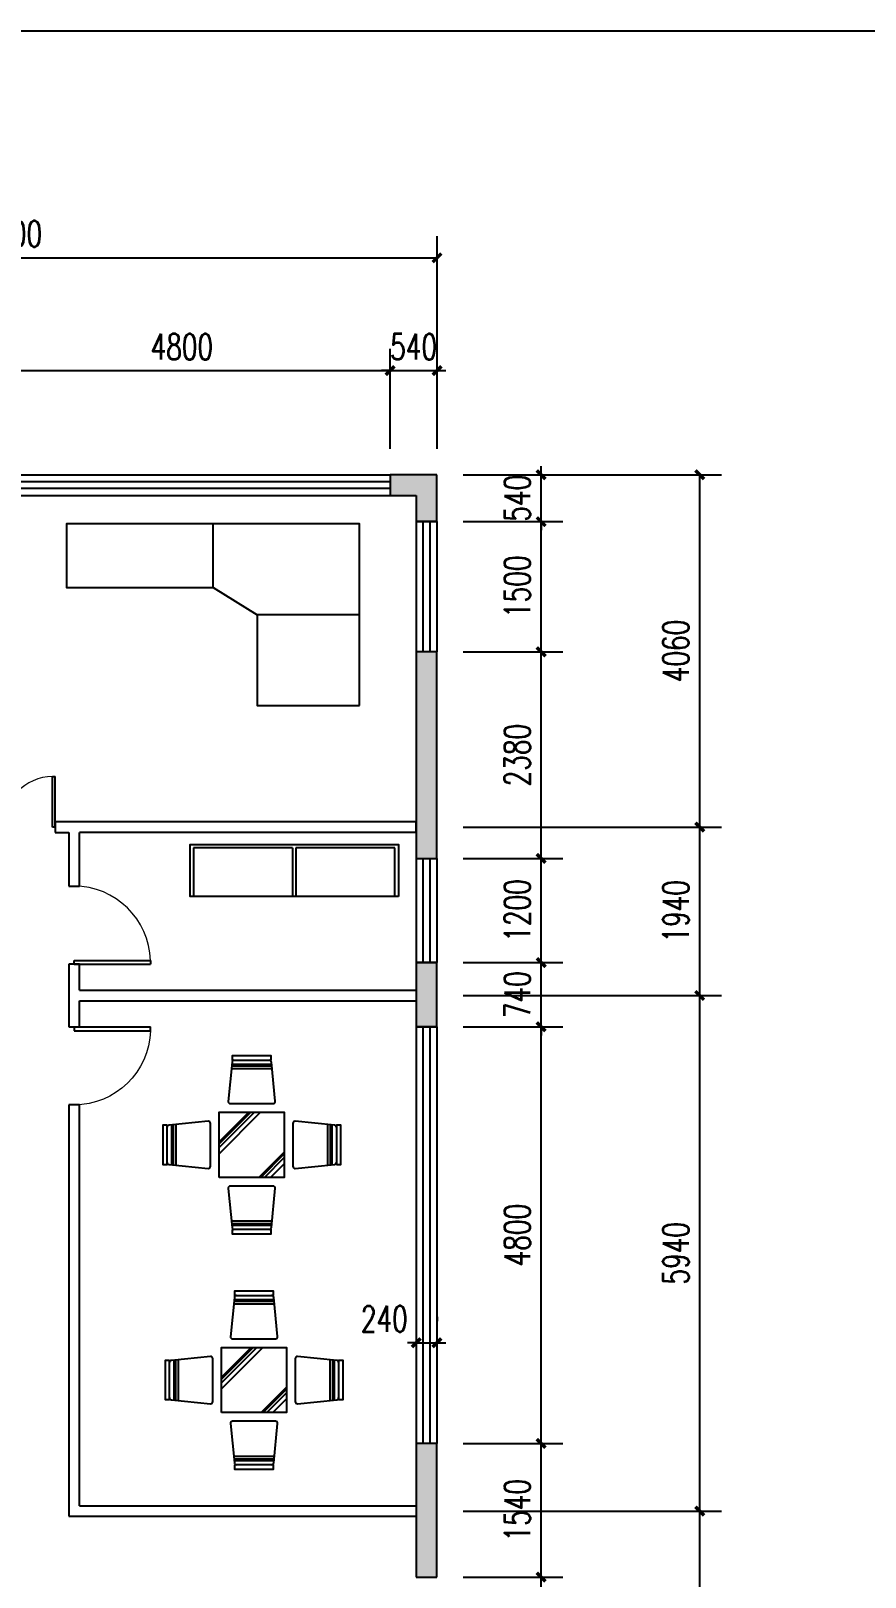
# Model space of a CAD drawing. Extents: x -2142 to 97876, y 173 to 51679.
# Drawn here: x 28379 to 37990, y 33865 to 51679 of the extents above; entities that cross this region are included whole.
import ezdxf

# ---------------------------------------------------------------- set-up
doc = ezdxf.new("R2010")
doc.units = 0
doc.header["$LTSCALE"] = 1000
doc.header["$MEASUREMENT"] = 0
for name, color, linetype in [('edge', 180, 'Continuous'), ('PUB_DIM', 3, 'Continuous'), ('PUB_HATCH', 8, 'Continuous'), ('WALL', 9, 'Continuous'), ('WINDOW', 4, 'Continuous')]:
    doc.layers.add(name, color=color, linetype=linetype)
doc.styles.add('_TCH_DIM_T3', font='SIMPLEX', dxfattribs={"width": 0.705882, "bigfont": 'GBCBIG'})
doc.dimstyles.new('_TCH_ARCH&&100', dxfattribs={"dimtxt": 297.5, "dimasz": 100, "dimexe": 250, "dimexo": 300, "dimgap": 126.25, "dimtad": 1, "dimdec": 0, "dimzin": 0, "dimdsep": 46, "dimtxsty": '_TCH_DIM_T3', "dimblk": 'ARCHTICK', "dimcen": 0.09, "dimclrt": 7, "dimazin": 2, "dimtfac": 1, "dimtdec": 0, "dimtix": 1, "dimtmove": 2, "dimatfit": 3, "dimfxl": 100, "dimtolj": 1, "dimtzin": 0, "dimarcsym": 0})

# ---------------------------------------------------------------- blocks, each defined once
blk = doc.blocks.new('_ArchTick')
at = {"color": 0, "linetype": 'ByBlock', "const_width": 0.4}
blk.add_lwpolyline([(-0.5, -0.5), (0.5, 0.5)], dxfattribs=at)
blk = doc.blocks.new('*D97')
at = {"layer": 'Defpoints', "color": 0, "transparency": 16777216}
for p in [(33058, 46565), (36085, 46565), (33058, 42505)]:
    blk.add_point(p, dxfattribs=at)
at = {"layer": 'PUB_DIM', "color": 0, "lineweight": -2, "transparency": 16777216}
for p, q in [((33358, 46565), (36335, 46565)), ((36085, 42505), (36085, 46565)), ((33358, 42505), (36335, 42505))]:
    blk.add_line(p, q, dxfattribs=at)
at = {"layer": 'PUB_DIM', "color": 0, "lineweight": -2, "transparency": 16777216, "xscale": 100, "yscale": 100, "zscale": 100}
for p, rotation in [((36085, 46565), 90), ((36085, 42505), 270)]:
    blk.add_blockref('_ArchTick', p, dxfattribs=dict(at, rotation=rotation))
at = {"layer": 'PUB_DIM', "color": 7, "transparency": 16777216, "insert": (35810, 44535), "char_height": 297.5, "attachment_point": 5, "rotation": 90, "style": '_TCH_DIM_T3'}
blk.add_mtext('\\A1;4060', dxfattribs=at)
blk = doc.blocks.new('*D98')
at = {"layer": 'Defpoints', "color": 0, "transparency": 16777216}
for p in [(33058, 42505), (36085, 42505), (33058, 40565)]:
    blk.add_point(p, dxfattribs=at)
at = {"layer": 'PUB_DIM', "color": 0, "lineweight": -2, "transparency": 16777216}
for p, q in [((33358, 42505), (36335, 42505)), ((36085, 40565), (36085, 42505)), ((33358, 40565), (36335, 40565))]:
    blk.add_line(p, q, dxfattribs=at)
at = {"layer": 'PUB_DIM', "color": 0, "lineweight": -2, "transparency": 16777216, "xscale": 100, "yscale": 100, "zscale": 100}
for p, rotation in [((36085, 42505), 90), ((36085, 40565), 270)]:
    blk.add_blockref('_ArchTick', p, dxfattribs=dict(at, rotation=rotation))
at = {"layer": 'PUB_DIM', "color": 7, "transparency": 16777216, "insert": (35810, 41535), "char_height": 297.5, "attachment_point": 5, "rotation": 90, "style": '_TCH_DIM_T3'}
blk.add_mtext('\\A1;1940', dxfattribs=at)
blk = doc.blocks.new('*D99')
at = {"layer": 'Defpoints', "color": 0, "transparency": 16777216}
for p in [(33058, 40565), (36085, 40565), (33058, 34625)]:
    blk.add_point(p, dxfattribs=at)
at = {"layer": 'PUB_DIM', "color": 0, "lineweight": -2, "transparency": 16777216}
for p, q in [((33358, 40565), (36335, 40565)), ((36085, 34625), (36085, 40565)), ((33358, 34625), (36335, 34625))]:
    blk.add_line(p, q, dxfattribs=at)
at = {"layer": 'PUB_DIM', "color": 0, "lineweight": -2, "transparency": 16777216, "xscale": 100, "yscale": 100, "zscale": 100}
for p, rotation in [((36085, 40565), 90), ((36085, 34625), 270)]:
    blk.add_blockref('_ArchTick', p, dxfattribs=dict(at, rotation=rotation))
at = {"layer": 'PUB_DIM', "color": 7, "transparency": 16777216, "insert": (35810, 37595), "char_height": 297.5, "attachment_point": 5, "rotation": 90, "style": '_TCH_DIM_T3'}
blk.add_mtext('\\A1;5940', dxfattribs=at)
blk = doc.blocks.new('*D100')
at = {"layer": 'Defpoints', "color": 0, "transparency": 16777216}
for p in [(33058, 34625), (36085, 34625), (33058, 31505)]:
    blk.add_point(p, dxfattribs=at)
at = {"layer": 'PUB_DIM', "color": 0, "lineweight": -2, "transparency": 16777216}
for p, q in [((33358, 34625), (36335, 34625)), ((36085, 31505), (36085, 34625)), ((33358, 31505), (36335, 31505))]:
    blk.add_line(p, q, dxfattribs=at)
at = {"layer": 'PUB_DIM', "color": 0, "lineweight": -2, "transparency": 16777216, "xscale": 100, "yscale": 100, "zscale": 100}
for p, rotation in [((36085, 34625), 90), ((36085, 31505), 270)]:
    blk.add_blockref('_ArchTick', p, dxfattribs=dict(at, rotation=rotation))
at = {"layer": 'PUB_DIM', "color": 7, "transparency": 16777216, "insert": (35810, 33065), "char_height": 297.5, "attachment_point": 5, "rotation": 90, "style": '_TCH_DIM_T3'}
blk.add_mtext('\\A1;3120', dxfattribs=at)
blk = doc.blocks.new('*D110')
at = {"layer": 'Defpoints', "color": 0, "transparency": 16777216}
for p in [(32818, 36565), (33058, 36565), (33058, 36565)]:
    blk.add_point(p, dxfattribs=at)
at = {"layer": 'PUB_DIM', "color": 0, "lineweight": -2, "transparency": 16777216}
for p, q in [((32818, 36865), (32818, 36815)), ((33058, 36865), (33058, 36815)), ((32818, 36565), (32718, 36565)), ((32818, 36565), (33058, 36565)), ((33058, 36565), (33158, 36565))]:
    blk.add_line(p, q, dxfattribs=at)
at = {"layer": 'PUB_DIM', "color": 0, "lineweight": -2, "transparency": 16777216, "xscale": 100, "yscale": 100, "zscale": 100}
blk.add_blockref('_ArchTick', (32818, 36565), dxfattribs=at)
at = {"layer": 'PUB_DIM', "color": 0, "lineweight": -2, "transparency": 16777216, "xscale": 100, "yscale": 100, "zscale": 100, "rotation": 180}
blk.add_blockref('_ArchTick', (33058, 36565), dxfattribs=at)
at = {"layer": 'PUB_DIM', "color": 7, "transparency": 16777216, "insert": (32451, 36840), "char_height": 297.5, "attachment_point": 5, "style": '_TCH_DIM_T3'}
blk.add_mtext('\\A1;240', dxfattribs=at)
blk = doc.blocks.new('*D111')
at = {"layer": 'Defpoints', "color": 0, "transparency": 16777216}
for p in [(33058, 46565), (34258, 46565), (33058, 46025)]:
    blk.add_point(p, dxfattribs=at)
at = {"layer": 'PUB_DIM', "color": 0, "lineweight": -2, "transparency": 16777216}
for p, q in [((33358, 46565), (34508, 46565)), ((34258, 46565), (34258, 46665)), ((34258, 46025), (34258, 46565)), ((33358, 46025), (34508, 46025)), ((34258, 46025), (34258, 45925))]:
    blk.add_line(p, q, dxfattribs=at)
at = {"layer": 'PUB_DIM', "color": 0, "lineweight": -2, "transparency": 16777216, "xscale": 100, "yscale": 100, "zscale": 100}
for p, rotation in [((34258, 46565), 270), ((34258, 46025), 90)]:
    blk.add_blockref('_ArchTick', p, dxfattribs=dict(at, rotation=rotation))
at = {"layer": 'PUB_DIM', "color": 7, "transparency": 16777216, "insert": (33983, 46295), "char_height": 297.5, "attachment_point": 5, "rotation": 90, "style": '_TCH_DIM_T3'}
blk.add_mtext('\\A1;540', dxfattribs=at)
blk = doc.blocks.new('*D112')
at = {"layer": 'Defpoints', "color": 0, "transparency": 16777216}
for p in [(33058, 46025), (34258, 46025), (33058, 44525)]:
    blk.add_point(p, dxfattribs=at)
at = {"layer": 'PUB_DIM', "color": 0, "lineweight": -2, "transparency": 16777216}
for p, q in [((33358, 46025), (34508, 46025)), ((34258, 44525), (34258, 46025)), ((33358, 44525), (34508, 44525))]:
    blk.add_line(p, q, dxfattribs=at)
at = {"layer": 'PUB_DIM', "color": 0, "lineweight": -2, "transparency": 16777216, "xscale": 100, "yscale": 100, "zscale": 100}
for p, rotation in [((34258, 46025), 90), ((34258, 44525), 270)]:
    blk.add_blockref('_ArchTick', p, dxfattribs=dict(at, rotation=rotation))
at = {"layer": 'PUB_DIM', "color": 7, "transparency": 16777216, "insert": (33983, 45275), "char_height": 297.5, "attachment_point": 5, "rotation": 90, "style": '_TCH_DIM_T3'}
blk.add_mtext('\\A1;1500', dxfattribs=at)
blk = doc.blocks.new('*D113')
at = {"layer": 'Defpoints', "color": 0, "transparency": 16777216}
for p in [(33058, 44525), (34258, 44525), (33058, 42145)]:
    blk.add_point(p, dxfattribs=at)
at = {"layer": 'PUB_DIM', "color": 0, "lineweight": -2, "transparency": 16777216}
for p, q in [((33358, 44525), (34508, 44525)), ((34258, 42145), (34258, 44525)), ((33358, 42145), (34508, 42145))]:
    blk.add_line(p, q, dxfattribs=at)
at = {"layer": 'PUB_DIM', "color": 0, "lineweight": -2, "transparency": 16777216, "xscale": 100, "yscale": 100, "zscale": 100}
for p, rotation in [((34258, 44525), 90), ((34258, 42145), 270)]:
    blk.add_blockref('_ArchTick', p, dxfattribs=dict(at, rotation=rotation))
at = {"layer": 'PUB_DIM', "color": 7, "transparency": 16777216, "insert": (33983, 43335), "char_height": 297.5, "attachment_point": 5, "rotation": 90, "style": '_TCH_DIM_T3'}
blk.add_mtext('\\A1;2380', dxfattribs=at)
blk = doc.blocks.new('*D114')
at = {"layer": 'Defpoints', "color": 0, "transparency": 16777216}
for p in [(33058, 42145), (34258, 42145), (33058, 40945)]:
    blk.add_point(p, dxfattribs=at)
at = {"layer": 'PUB_DIM', "color": 0, "lineweight": -2, "transparency": 16777216}
for p, q in [((33358, 42145), (34508, 42145)), ((34258, 40945), (34258, 42145)), ((33358, 40945), (34508, 40945))]:
    blk.add_line(p, q, dxfattribs=at)
at = {"layer": 'PUB_DIM', "color": 0, "lineweight": -2, "transparency": 16777216, "xscale": 100, "yscale": 100, "zscale": 100}
for p, rotation in [((34258, 42145), 90), ((34258, 40945), 270)]:
    blk.add_blockref('_ArchTick', p, dxfattribs=dict(at, rotation=rotation))
at = {"layer": 'PUB_DIM', "color": 7, "transparency": 16777216, "insert": (33983, 41545), "char_height": 297.5, "attachment_point": 5, "rotation": 90, "style": '_TCH_DIM_T3'}
blk.add_mtext('\\A1;1200', dxfattribs=at)
blk = doc.blocks.new('*D115')
at = {"layer": 'Defpoints', "color": 0, "transparency": 16777216}
for p in [(33058, 40945), (34258, 40945), (33058, 40205)]:
    blk.add_point(p, dxfattribs=at)
at = {"layer": 'PUB_DIM', "color": 0, "lineweight": -2, "transparency": 16777216}
for p, q in [((34258, 40945), (34258, 41045)), ((33358, 40945), (34508, 40945)), ((34258, 40205), (34258, 40945)), ((33358, 40205), (34508, 40205)), ((34258, 40205), (34258, 40105))]:
    blk.add_line(p, q, dxfattribs=at)
at = {"layer": 'PUB_DIM', "color": 0, "lineweight": -2, "transparency": 16777216, "xscale": 100, "yscale": 100, "zscale": 100}
for p, rotation in [((34258, 40945), 270), ((34258, 40205), 90)]:
    blk.add_blockref('_ArchTick', p, dxfattribs=dict(at, rotation=rotation))
at = {"layer": 'PUB_DIM', "color": 7, "transparency": 16777216, "insert": (33983, 40575), "char_height": 297.5, "attachment_point": 5, "rotation": 90, "style": '_TCH_DIM_T3'}
blk.add_mtext('\\A1;740', dxfattribs=at)
blk = doc.blocks.new('*D116')
at = {"layer": 'Defpoints', "color": 0, "transparency": 16777216}
for p in [(33058, 40205), (34258, 40205), (33058, 35405)]:
    blk.add_point(p, dxfattribs=at)
at = {"layer": 'PUB_DIM', "color": 0, "lineweight": -2, "transparency": 16777216}
for p, q in [((33358, 40205), (34508, 40205)), ((34258, 35405), (34258, 40205)), ((33358, 35405), (34508, 35405))]:
    blk.add_line(p, q, dxfattribs=at)
at = {"layer": 'PUB_DIM', "color": 0, "lineweight": -2, "transparency": 16777216, "xscale": 100, "yscale": 100, "zscale": 100}
for p, rotation in [((34258, 40205), 90), ((34258, 35405), 270)]:
    blk.add_blockref('_ArchTick', p, dxfattribs=dict(at, rotation=rotation))
at = {"layer": 'PUB_DIM', "color": 7, "transparency": 16777216, "insert": (33983, 37805), "char_height": 297.5, "attachment_point": 5, "rotation": 90, "style": '_TCH_DIM_T3'}
blk.add_mtext('\\A1;4800', dxfattribs=at)
blk = doc.blocks.new('*D117')
at = {"layer": 'Defpoints', "color": 0, "transparency": 16777216}
for p in [(33058, 35405), (34258, 35405), (33058, 33865)]:
    blk.add_point(p, dxfattribs=at)
at = {"layer": 'PUB_DIM', "color": 0, "lineweight": -2, "transparency": 16777216}
for p, q in [((33358, 35405), (34508, 35405)), ((34258, 33865), (34258, 35405)), ((33358, 33865), (34508, 33865))]:
    blk.add_line(p, q, dxfattribs=at)
at = {"layer": 'PUB_DIM', "color": 0, "lineweight": -2, "transparency": 16777216, "xscale": 100, "yscale": 100, "zscale": 100}
for p, rotation in [((34258, 35405), 90), ((34258, 33865), 270)]:
    blk.add_blockref('_ArchTick', p, dxfattribs=dict(at, rotation=rotation))
at = {"layer": 'PUB_DIM', "color": 7, "transparency": 16777216, "insert": (33983, 34635), "char_height": 297.5, "attachment_point": 5, "rotation": 90, "style": '_TCH_DIM_T3'}
blk.add_mtext('\\A1;1540', dxfattribs=at)
blk = doc.blocks.new('*D118')
at = {"layer": 'Defpoints', "color": 0, "transparency": 16777216}
for p in [(33058, 33865), (34258, 33865), (33058, 32265)]:
    blk.add_point(p, dxfattribs=at)
at = {"layer": 'PUB_DIM', "color": 0, "lineweight": -2, "transparency": 16777216}
for p, q in [((33358, 33865), (34508, 33865)), ((34258, 32265), (34258, 33865)), ((33358, 32265), (34508, 32265))]:
    blk.add_line(p, q, dxfattribs=at)
at = {"layer": 'PUB_DIM', "color": 0, "lineweight": -2, "transparency": 16777216, "xscale": 100, "yscale": 100, "zscale": 100}
for p, rotation in [((34258, 33865), 90), ((34258, 32265), 270)]:
    blk.add_blockref('_ArchTick', p, dxfattribs=dict(at, rotation=rotation))
at = {"layer": 'PUB_DIM', "color": 7, "transparency": 16777216, "insert": (33983, 33065), "char_height": 297.5, "attachment_point": 5, "rotation": 90, "style": '_TCH_DIM_T3'}
blk.add_mtext('\\A1;1600', dxfattribs=at)
blk = doc.blocks.new('*D121')
at = {"layer": 'Defpoints', "color": 0, "transparency": 16777216}
for p in [(33058, 49065), (23058, 46565), (33058, 46565)]:
    blk.add_point(p, dxfattribs=at)
at = {"layer": 'PUB_DIM', "color": 0, "lineweight": -2, "transparency": 16777216}
for p, q in [((23058, 46865), (23058, 49315)), ((33058, 46865), (33058, 49315)), ((23058, 49065), (33058, 49065))]:
    blk.add_line(p, q, dxfattribs=at)
at = {"layer": 'PUB_DIM', "color": 0, "lineweight": -2, "transparency": 16777216, "xscale": 100, "yscale": 100, "zscale": 100, "rotation": 180}
blk.add_blockref('_ArchTick', (23058, 49065), dxfattribs=at)
at = {"layer": 'PUB_DIM', "color": 0, "lineweight": -2, "transparency": 16777216, "xscale": 100, "yscale": 100, "zscale": 100}
blk.add_blockref('_ArchTick', (33058, 49065), dxfattribs=at)
at = {"layer": 'PUB_DIM', "color": 7, "transparency": 16777216, "insert": (28058, 49340), "char_height": 297.5, "attachment_point": 5, "style": '_TCH_DIM_T3'}
blk.add_mtext('\\A1;10000', dxfattribs=at)
blk = doc.blocks.new('*D126')
at = {"layer": 'Defpoints', "color": 0, "transparency": 16777216}
for p in [(32518, 47765), (27718, 46565), (32518, 46565)]:
    blk.add_point(p, dxfattribs=at)
at = {"layer": 'PUB_DIM', "color": 0, "lineweight": -2, "transparency": 16777216}
for p, q in [((27718, 46865), (27718, 48015)), ((32518, 46865), (32518, 48015)), ((27718, 47765), (32518, 47765))]:
    blk.add_line(p, q, dxfattribs=at)
at = {"layer": 'PUB_DIM', "color": 0, "lineweight": -2, "transparency": 16777216, "xscale": 100, "yscale": 100, "zscale": 100, "rotation": 180}
blk.add_blockref('_ArchTick', (27718, 47765), dxfattribs=at)
at = {"layer": 'PUB_DIM', "color": 0, "lineweight": -2, "transparency": 16777216, "xscale": 100, "yscale": 100, "zscale": 100}
blk.add_blockref('_ArchTick', (32518, 47765), dxfattribs=at)
at = {"layer": 'PUB_DIM', "color": 7, "transparency": 16777216, "insert": (30118, 48040), "char_height": 297.5, "attachment_point": 5, "style": '_TCH_DIM_T3'}
blk.add_mtext('\\A1;4800', dxfattribs=at)
blk = doc.blocks.new('*D127')
at = {"layer": 'Defpoints', "color": 0, "transparency": 16777216}
for p in [(33058, 47765), (32518, 46565), (33058, 46565)]:
    blk.add_point(p, dxfattribs=at)
at = {"layer": 'PUB_DIM', "color": 0, "lineweight": -2, "transparency": 16777216}
for p, q in [((32518, 46865), (32518, 48015)), ((33058, 46865), (33058, 48015)), ((32518, 47765), (32418, 47765)), ((32518, 47765), (33058, 47765)), ((33058, 47765), (33158, 47765))]:
    blk.add_line(p, q, dxfattribs=at)
at = {"layer": 'PUB_DIM', "color": 0, "lineweight": -2, "transparency": 16777216, "xscale": 100, "yscale": 100, "zscale": 100}
blk.add_blockref('_ArchTick', (32518, 47765), dxfattribs=at)
at = {"layer": 'PUB_DIM', "color": 0, "lineweight": -2, "transparency": 16777216, "xscale": 100, "yscale": 100, "zscale": 100, "rotation": 180}
blk.add_blockref('_ArchTick', (33058, 47765), dxfattribs=at)
at = {"layer": 'PUB_DIM', "color": 7, "transparency": 16777216, "insert": (32788, 48040), "char_height": 297.5, "attachment_point": 5, "style": '_TCH_DIM_T3'}
blk.add_mtext('\\A1;540', dxfattribs=at)
blk = doc.blocks.new('$DorLib2D$00000002')
for p, q in [((-0.5, 0), (-0.5, 0.4875)), ((-0.475, 0.4875), (-0.5, 0.4875)), ((-0.475, 0), (-0.475, 0.4875)), ((0.475, 0), (0.475, 0.4875)), ((0.475, 0.4875), (0.5, 0.4875)), ((0.5, 0), (0.5, 0.4875)), ((-0.5, 0), (-0.475, 0)), ((0.5, 0), (0.475, 0))]:
    blk.add_line(p, q)
at = {"lineweight": 13}
for centre, start, end in [((-0.4875, 0), 0, 88.53072), ((0.4875, 0), 91.46928, 180)]:
    blk.add_arc(centre, 0.4875, start, end, dxfattribs=at)
blk = doc.blocks.new('$DorLib2D$00000001')
for p, q in [((0.45, 0.975), (0.5, 0.975)), ((0.45, 0), (0.45, 0.975)), ((0.5, 0), (0.5, 0.975)), ((0.5, 0), (0.45, 0))]:
    blk.add_line(p, q)
at = {"lineweight": 13}
blk.add_arc((0.475, 0), 0.975, 91.4693, 180, dxfattribs=at)
blk = doc.blocks.new('$TCHSYS$WIN2D')
for p, q in [((-0.5, 0.5), (0.5, 0.5)), ((-0.5, 0.5), (-0.5, -0.5)), ((0.5, 0.5), (0.5, -0.5)), ((0.5, 0.1667), (-0.5, 0.1667)), ((0.5, -0.1667), (-0.5, -0.1667)), ((-0.5, -0.5), (0.5, -0.5))]:
    blk.add_line(p, q)
blk = doc.blocks.new('$plan$00002481')
for p, q in [((1000, 0), (1000, -700)), ((700, -1000), (0, -1000))]:
    blk.add_line(p, q)
blk.add_lwpolyline([(2000, 0), (0, 0), (0, -2000), (700, -2000), (700, -1000), (1000, -700), (2000, -700)], close=True)
blk = doc.blocks.new('$plan$00002676')
for p, q in [((232, 906, 0), (-232, 906, 0)), ((230, 926, 0), (-230, 926, 0)), ((-225, 975, 0), (225, 975, 0)), ((235, 876, 0), (-235, 876, 0)), ((-375, 11, 0), (-11, 375, 0)), ((-375, -31, 0), (31, 375, 0)), ((-375, -102, 0), (102, 375, 0)), ((-375, 33, 0), (-33, 375, 0)), ((-975, -225, 0), (-975, 225, 0)), ((-926, 230, 0), (-926, -230, 0)), ((-906, 232, 0), (-906, -232, 0)), ((-876, 235, 0), (-876, -235, 0)), ((876, -235, 0), (876, 235, 0)), ((906, -232, 0), (906, 232, 0)), ((926, -230, 0), (926, 230, 0)), ((975, 225, 0), (975, -225, 0)), ((83, -375, 0), (375, -83, 0)), ((104, -375, 0), (375, -104, 0)), ((147, -375, 0), (375, -147, 0)), ((217, -375, 0), (375, -217, 0)), ((-235, -876, 0), (235, -876, 0)), ((-232, -906, 0), (232, -906, 0)), ((-230, -926, 0), (230, -926, 0)), ((225, -975, 0), (-225, -975, 0))]:
    blk.add_line(p, q)
at = {"elevation": 0}
for points in [[(225, 975), (225, 1025), (-225, 1025), (-225, 975), (-202, 975, 0.385314), (-227, 952), (-272, 500, 0.414214), (-247, 475), (247, 475, 0.443716), (272, 502), (227, 952, 0.385314), (202, 975), (225, 975)], [(-975, 225), (-1025, 225), (-1025, -225), (-975, -225), (-975, -202, 0.385314), (-952, -227), (-500, -272, 0.414214), (-475, -247), (-475, 247, 0.443716), (-502, 272), (-952, 227, 0.385314), (-975, 202), (-975, 225)], [(975, -225), (1025, -225), (1025, 225), (975, 225), (975, 202, 0.385314), (952, 227), (500, 272, 0.414214), (475, 247), (475, -247, 0.443716), (502, -272), (952, -227, 0.385314), (975, -202), (975, -225)], [(-225, -975), (-225, -1025), (225, -1025), (225, -975), (202, -975, 0.385314), (227, -952), (272, -500, 0.414214), (247, -475), (-247, -475, 0.443716), (-272, -502), (-227, -952, 0.385314), (-202, -975), (-225, -975)]]:
    blk.add_lwpolyline(points, format="xyb", close=True, dxfattribs=at)
blk.add_lwpolyline([(-375, -375), (-375, 375), (375, 375), (375, -375)], close=True, dxfattribs=at)
blk = doc.blocks.new('$plan$00002484')
for p, q in [((1179.72, -40), (40.68, -40)), ((40.68, -40), (40.68, -600)), ((1179.72, -40), (1179.72, -600)), ((2359.44, -40), (1220.4, -40)), ((1220.4, -40), (1220.4, -600)), ((2359.44, -600), (2359.44, -40))]:
    blk.add_line(p, q)
blk.add_lwpolyline([(2400.12, -600), (0, -600), (0, 0), (2400.12, 0)], close=True)

msp = doc.modelspace()

# ---------------------------------------------------------------- hatches: boundary and pattern name
at = {"layer": 'PUB_HATCH'}
for points in [[(33057.6, 46565.2), (32517.6, 46565.2), (32517.6, 46325.2), (32817.6, 46325.2)], [(32817.6, 46325.2), (32817.6, 46025.2), (33057.6, 46025.2), (33057.6, 46565.2)], [(32817.6, 44525.2), (32817.6, 42145.2), (33057.6, 42145.2), (33057.6, 44525.2)], [(32817.6, 40945.2), (32817.6, 40205.2), (33057.6, 40205.2), (33057.6, 40945.2)], [(32817.6, 35405.2), (32817.6, 33865.2), (33057.6, 33865.2), (33057.6, 35405.2)]]:
    msp.add_hatch(color=256, dxfattribs=at).paths.add_polyline_path(points)

# ---------------------------------------------------------------- linework, layer by layer
at = {"layer": 'edge'}
msp.add_lwpolyline([(12276.9, 51678.6), (41994.3, 51678.6), (41994.3, 18802.1), (12276.9, 18802.1)], close=True, dxfattribs=at)
at = {"layer": 'WALL'}
for p, q in [((33057.6, 46565.2), (32517.6, 46565.2)), ((32517.6, 46565.2), (32517.6, 46325.2)), ((33057.6, 46025.2), (33057.6, 46565.2)), ((32517.6, 46325.2), (32817.6, 46325.2)), ((32817.6, 46325.2), (32817.6, 46025.2)), ((32817.6, 46025.2), (33057.6, 46025.2)), ((32817.6, 44525.2), (32817.6, 42145.2)), ((33057.6, 44525.2), (32817.6, 44525.2)), ((33057.6, 42145.2), (33057.6, 44525.2)), ((28817.6, 42565.2), (28657.6, 42565.2)), ((28657.6, 42565.2), (28657.6, 42445.2)), ((28657.6, 42445.2), (28817.6, 42445.2)), ((32817.6, 42565.2), (28817.6, 42565.2)), ((28817.6, 42445.2), (28817.6, 41825.2)), ((32817.6, 42445.2), (28937.6, 42445.2)), ((28937.6, 41825.2), (28937.6, 42445.2)), ((32817.6, 42445.2), (32817.6, 42565.2)), ((32817.6, 42145.2), (33057.6, 42145.2)), ((28817.6, 41825.2), (28937.6, 41825.2)), ((28937.6, 40925.2), (28817.6, 40925.2)), ((28817.6, 40925.2), (28817.6, 40565.2)), ((28937.6, 40625.2), (28937.6, 40925.2)), ((32817.6, 40945.2), (32817.6, 40205.2)), ((33057.6, 40945.2), (32817.6, 40945.2)), ((33057.6, 40205.2), (33057.6, 40945.2)), ((28937.6, 40625.2), (32817.6, 40625.2)), ((32817.6, 40625.2), (32817.6, 40505.2)), ((28817.6, 40565.2), (28817.6, 40205.2)), ((28937.6, 40205.2), (28937.6, 40505.2)), ((28937.6, 40505.2), (32817.6, 40505.2)), ((28817.6, 40205.2), (28937.6, 40205.2)), ((32817.6, 40205.2), (33057.6, 40205.2)), ((28937.6, 39305.2), (28817.6, 39305.2)), ((28817.6, 39305.2), (28817.6, 34565.2)), ((28937.6, 34685.2), (28937.6, 39305.2)), ((32817.6, 35405.2), (32817.6, 33865.2)), ((33057.6, 35405.2), (32817.6, 35405.2)), ((33057.6, 33865.2), (33057.6, 35405.2)), ((28817.6, 34565.2), (32817.6, 34565.2)), ((28937.6, 34685.2), (32817.6, 34685.2)), ((32817.6, 34685.2), (32817.6, 34565.2)), ((32817.6, 33865.2), (33057.6, 33865.2))]:
    msp.add_line(p, q, dxfattribs=at)

# ---------------------------------------------------------------- block references
at = {"xscale": 1.04592380501236, "yscale": 1.689645798083688, "rotation": 270}
msp.add_blockref('$plan$00002481', (32166.7, 45998.1), dxfattribs=at)
for name, p in [('$plan$00002484', (30212.5, 42306.8)), ('$plan$00002676', (30922.9, 38845)), ('$plan$00002676', (30949.7, 36135))]:
    msp.add_blockref(name, p)
at = {"layer": 'WINDOW'}
for name, p, xscale, yscale, zscale in [('$TCHSYS$WIN2D', (30117.6, 46445.2), 4800, 240, 4800), ('$DorLib2D$00000002', (28057.6, 42505.2), 1200, 1200, 1200)]:
    msp.add_blockref(name, p, dxfattribs=dict(at, xscale=xscale, yscale=yscale, zscale=zscale))
for name, p, xscale, yscale, zscale, rotation in [('$TCHSYS$WIN2D', (32937.6, 45275.2), 1500, 240, 1500, 270), ('$TCHSYS$WIN2D', (32937.6, 41545.2), 1200, -240, 1200, 270), ('$DorLib2D$00000001', (28877.6, 41375.2), 900, 900, 900, 270.0000000000001), ('$DorLib2D$00000001', (28877.6, 39755.2), -900, 900, -900, 270), ('$TCHSYS$WIN2D', (32937.6, 37805.2), 4800, 240, 4800, 270)]:
    msp.add_blockref(name, p, dxfattribs=dict(at, xscale=xscale, yscale=yscale, zscale=zscale, rotation=rotation))

# ---------------------------------------------------------------- dimensions: what is measured, and where the dimension line sits
at = {"layer": 'PUB_DIM'}
for p1, p2, distance, picture, middle in [((23057.6, 46565.2), (33057.6, 46565.2), 2500, '*D121', (28057.6, 49340.2)), ((27717.6, 46565.2), (32517.6, 46565.2), 1200, '*D126', (30117.6, 48040.2)), ((32517.6, 46565.2), (33057.6, 46565.2), 1200, '*D127', (32787.6, 48040.2)), ((33057.6, 46025.2), (33057.6, 46565.2), -1200, '*D111', (33982.6, 46295.2)), ((33057.6, 42505.2), (33057.6, 46565.2), -3027.8, '*D97', (35810.5, 44535.2)), ((33057.6, 44525.2), (33057.6, 46025.2), -1200, '*D112', (33982.6, 45275.2)), ((33057.6, 42145.2), (33057.6, 44525.2), -1200, '*D113', (33982.6, 43335.2)), ((33057.6, 40565.2), (33057.6, 42505.2), -3027.8, '*D98', (35810.5, 41535.2)), ((33057.6, 40945.2), (33057.6, 42145.2), -1200, '*D114', (33982.6, 41545.2)), ((33057.6, 40205.2), (33057.6, 40945.2), -1200, '*D115', (33982.6, 40575.2)), ((33057.6, 34625.2), (33057.6, 40565.2), -3027.8, '*D99', (35810.5, 37595.2)), ((33057.6, 35405.2), (33057.6, 40205.2), -1200, '*D116', (33982.6, 37805.2)), ((33057.6, 33865.2), (33057.6, 35405.2), -1200, '*D117', (33982.6, 34635.2)), ((33057.6, 31505.2), (33057.6, 34625.2), -3027.8, '*D100', (35810.5, 33065.2)), ((33057.6, 32265.2), (33057.6, 33865.2), -1200, '*D118', (33982.6, 33065.2))]:
    dim = msp.add_aligned_dim(p1=p1, p2=p2, distance=distance, dimstyle='_TCH_ARCH&&100', dxfattribs=at)
    dim.commit()
    dim.dimension.update_dxf_attribs({"geometry": picture, "text_midpoint": middle})
dim = msp.add_linear_dim(base=(33057.6, 36565.2), p1=(32817.6, 36565.2), p2=(33057.6, 36565.2), angle=0, dimstyle='_TCH_ARCH&&100', dxfattribs=at)
dim.commit()
dim.dimension.update_dxf_attribs({"geometry": '*D110', "text_midpoint": (32451, 36840.2), "dimtype": 129})

doc.saveas('drawing.dxf')
